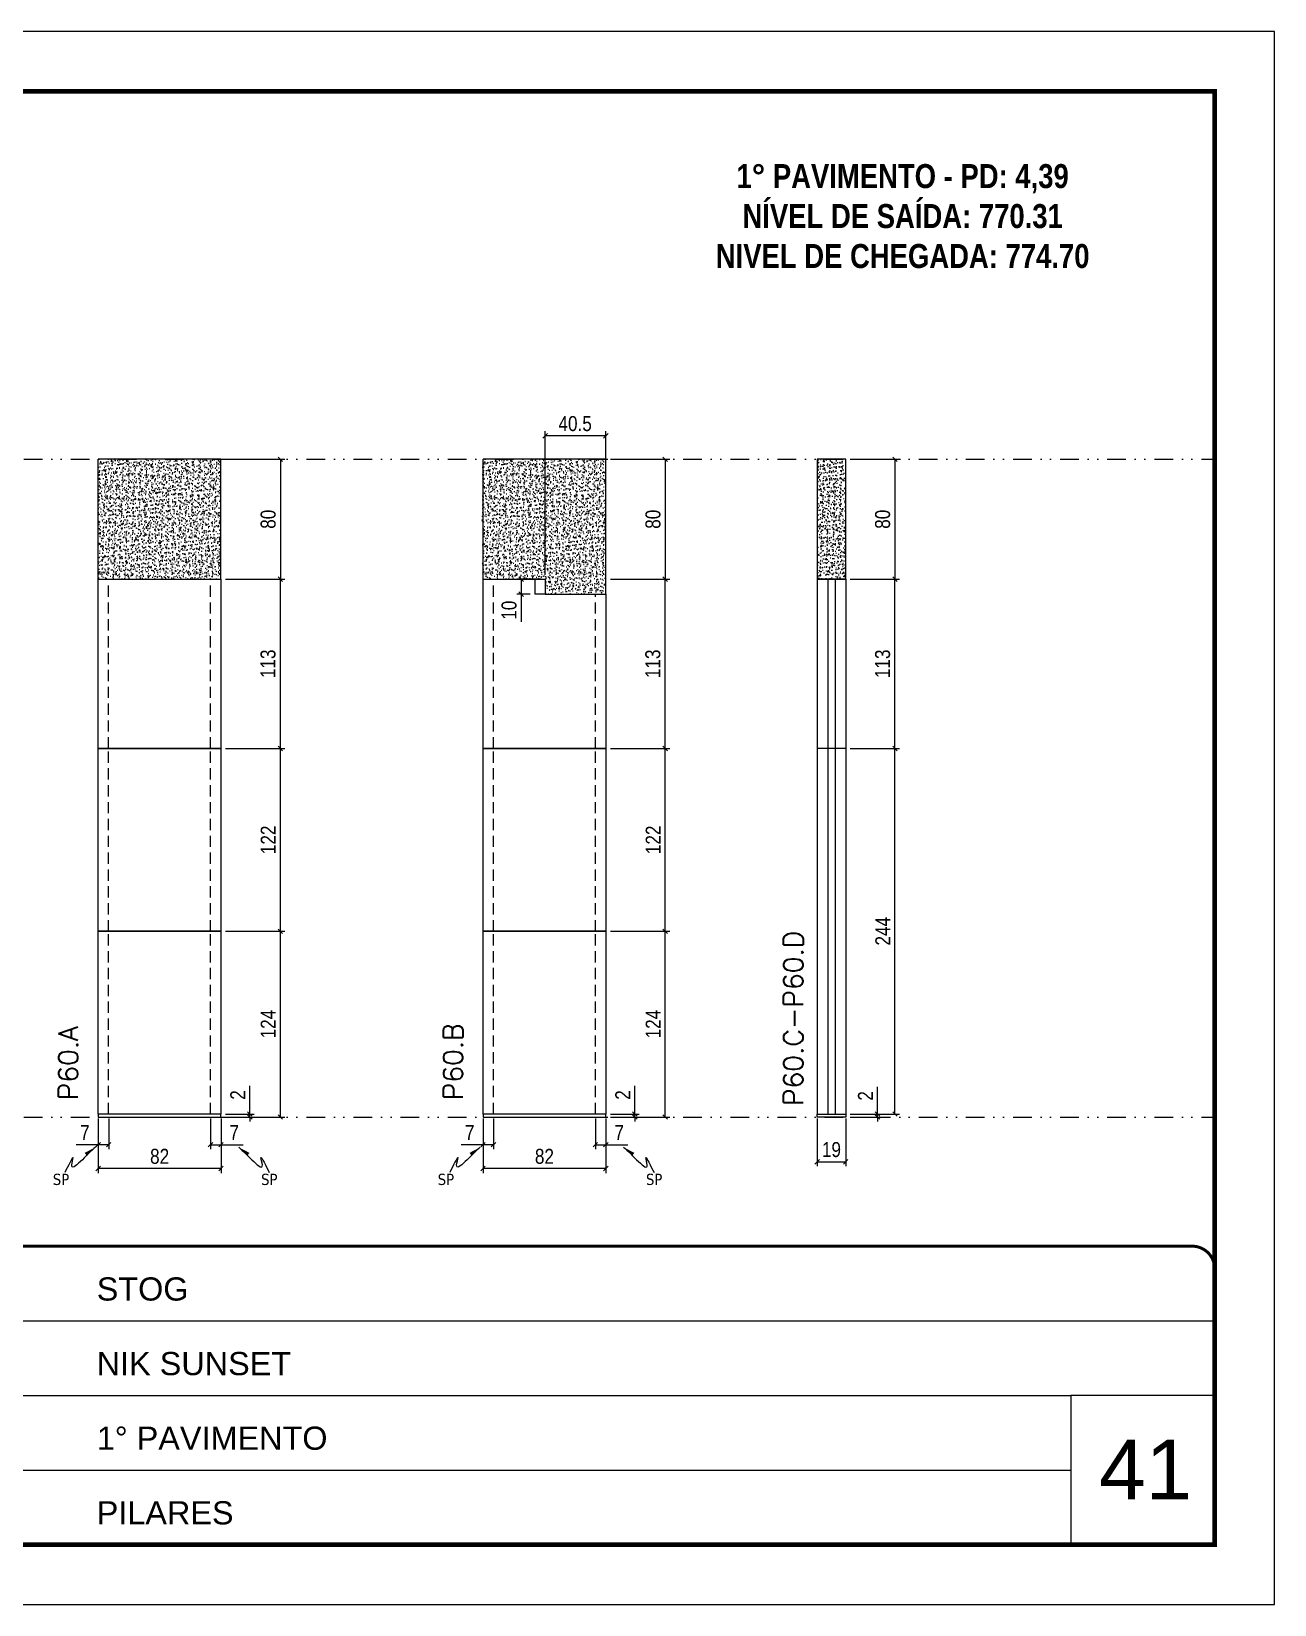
# Model space of a CAD drawing. Header units: millimetres. Extents: x 787 to 8287, y -592 to 17063.
# Drawn here: x 2081 to 2910, y -592 to 458 of the extents above; entities that cross this region are included whole.
import ezdxf

# ---------------------------------------------------------------- set-up
doc = ezdxf.new("R2010")
doc.units = ezdxf.units.MM
for name, pattern in [('CONTINUO', [0]), ('DASHED', [0.75, 0.5, -0.25]), ('DIVIDE2', [0.625, 0.25, -0.125, 0, -0.125, 0, -0.125]), ('HIDDEN', [0.375, 0.25, -0.125])]:
    doc.linetypes.add(name, pattern=pattern)
for name, color, linetype, lineweight in [('CARIMBO', 255, 'Continuous', 9), ('Folhas', 255, 'Continuous', 9), ('SARRAFO DE PRESSAO', 251, 'DASHED', 9), ('Texto Seção', 7, 'Continuous', 15)]:
    doc.layers.add(name, color=color, linetype=linetype, lineweight=lineweight)
for name, color, linetype in [('COTA', 241, 'Continuous'), ('NOMENCLATURA', 7, 'Continuous'), ('Nível', 160, 'Continuous'), ('Painéis', 200, 'Continuous'), ('SARR_2.2x7', 40, 'Continuous'), ('Sarrafo de Pressão', 42, 'HIDDEN'), ('texto', 7, 'Continuous')]:
    doc.layers.add(name, color=color, linetype=linetype)
doc.styles.add('ARIAL', font='arial.ttf')
doc.styles.add('COTA TECNICA', font='techl___.ttf', dxfattribs={"height": 10})
doc.styles.add('COTA TECNICA-50', font='techl___.ttf', dxfattribs={"height": 10})
doc.styles.add('REGUA-120', font='ROMANS.shx', dxfattribs={"height": 15})
doc.styles.add('ROMANC', font='techb___.ttf', dxfattribs={"height": 2.5})
doc.styles.get("Standard").update_dxf_attribs({"font": 'arial.ttf'})
doc.dimstyles.new('COTA PAINEL-50', dxfattribs={"dimtxt": 10, "dimasz": 3, "dimexe": 3, "dimexo": 3, "dimgap": 3, "dimtad": 1, "dimdec": 1, "dimzin": 12, "dimdsep": 46, "dimtxsty": 'COTA TECNICA-50', "dimblk1": 'OBLIQUE', "dimblk2": 'OBLIQUE', "dimsah": 1, "dimcen": 0.9, "dimclrd": 4, "dimclre": 4, "dimclrt": 240, "dimadec": 1, "dimazin": 3, "dimtfac": 1, "dimtdec": 1, "dimtmove": 0, "dimatfit": 3, "dimfxl": 0, "dimtolj": 1, "dimtzin": 12, "dimarcsym": 0})
doc.dimstyles.new('PAINEL', dxfattribs={"dimtxt": 10, "dimasz": 3, "dimexe": 3, "dimexo": 3, "dimgap": 3, "dimtad": 1, "dimdec": 1, "dimzin": 12, "dimdsep": 46, "dimtxsty": 'COTA TECNICA', "dimblk1": 'OBLIQUE', "dimblk2": 'OBLIQUE', "dimsah": 1, "dimcen": 0.9, "dimclrd": 4, "dimclre": 4, "dimclrt": 240, "dimadec": 1, "dimazin": 3, "dimtfac": 1, "dimtdec": 1, "dimtmove": 0, "dimatfit": 3, "dimfxl": 0, "dimtolj": 1, "dimtzin": 12, "dimarcsym": 0})
doc.dimstyles.get("Standard").update_dxf_attribs({"dimtxt": 0.18, "dimasz": 0.18, "dimexe": 0.18, "dimexo": 0.0625, "dimgap": 0.09, "dimtad": 0, "dimtih": 1, "dimtoh": 1, "dimdec": 4, "dimzin": 0, "dimdsep": 46, "dimtxsty": 'Standard', "dimcen": 0.09, "dimadec": 0, "dimazin": 0, "dimtfac": 1, "dimtdec": 4, "dimtofl": 0, "dimtmove": 0, "dimatfit": 3, "dimfxl": 0, "dimtolj": 1, "dimtzin": 0, "dimarcsym": 0})

# ---------------------------------------------------------------- blocks, each defined once
blk = doc.blocks.new('9999999999')
at = {"color": 30, "linetype": 'CONTINUO'}
for p, q in [((98564.6, 34379.6), (99584, 34379.6)), ((98564.6, 34329.8), (99488, 34329.8)), ((99584, 34329.8), (99488, 34329.8)), ((99488, 34329.8), (99488, 34230.2)), ((98564.6, 34280), (99488, 34280))]:
    blk.add_line(p, q, dxfattribs=at)
at = {"color": 30, "linetype": 'CONTINUO', "const_width": 2}
blk.add_lwpolyline([(99584, 34230.2), (99584, 34414.4, 0.414214), (99569, 34429.4), (98229, 34429.4, 0.414214), (98214, 34414.4), (98214, 34245.2, 0.414214), (98229, 34230.2), (99584, 34230.2)], format="xyb", dxfattribs=at)
at = {"layer": 'Folhas'}
blk.add_lwpolyline([(98139, 34190.2), (99624, 34190.2), (99624, 35240.2), (98139, 35240.2)], close=True, dxfattribs=at)
at = {"layer": 'Folhas', "color": 30, "const_width": 3}
blk.add_lwpolyline([(98214, 34230.2), (99584, 34230.2), (99584, 35200.2), (98214, 35200.2)], close=True, dxfattribs=at)
at = {"color": 7, "linetype": 'Continuous', "ltscale": 5, "style": 'ARIAL'}
for s, height, p in [('STOG', 15.48, (98837.7, 34393.1)), ('NIK SUNSET', 15.48, (98837.7, 34343.3)), ('1° PAVIMENTO', 15.483, (98837.7, 34293.5)), ('PILARES', 15.48, (98837.7, 34243.7))]:
    blk.add_text(s, height=height, dxfattribs=at).set_placement(p)
blk = doc.blocks.new('_Oblique')
at = {"color": 0, "linetype": 'ByBlock', "lineweight": -2}
blk.add_line((-0.5, -0.5), (0.5, 0.5), dxfattribs=at)
blk = doc.blocks.new('*D927')
at = {"layer": 'COTA', "color": 4, "lineweight": -2}
for p, q in [((2125.2, -267.2), (2125.2, -303.6)), ((2207.2, -267.2), (2207.2, -303.6)), ((2207.2, -300.6), (2125.2, -300.6))]:
    blk.add_line(p, q, dxfattribs=at)
at = {"layer": 'Defpoints', "color": 0}
for p in [(2125.2, -264.2), (2207.2, -264.2), (2125.2, -300.6)]:
    blk.add_point(p, dxfattribs=at)
at = {"layer": 'COTA', "color": 4, "lineweight": -2, "xscale": 3, "yscale": 3, "zscale": 3, "rotation": 180}
blk.add_blockref('_Oblique', (2125.2, -300.6), dxfattribs=at)
at = {"layer": 'COTA', "color": 4, "lineweight": -2, "xscale": 3, "yscale": 3, "zscale": 3}
blk.add_blockref('_Oblique', (2207.2, -300.6), dxfattribs=at)
at = {"layer": 'COTA', "color": 240, "insert": (2166.2, -292.5), "char_height": 10, "attachment_point": 5, "style": 'COTA TECNICA'}
blk.add_mtext('\\A1;82', dxfattribs=at)
blk = doc.blocks.new('*D928')
at = {"layer": 'COTA', "color": 4, "lineweight": -2}
for p, q in [((2200.2, -267.2), (2200.2, -287.7)), ((2207.2, -269.2), (2207.2, -287.7)), ((2200.2, -284.7), (2207.2, -284.7)), ((2207.2, -284.7), (2221.9, -284.7))]:
    blk.add_line(p, q, dxfattribs=at)
at = {"layer": 'Defpoints', "color": 0}
for p in [(2200.2, -264.2), (2207.2, -266.2), (2207.2, -284.7)]:
    blk.add_point(p, dxfattribs=at)
at = {"layer": 'COTA', "color": 4, "lineweight": -2, "xscale": 3, "yscale": 3, "zscale": 3, "rotation": 180}
blk.add_blockref('_Oblique', (2200.2, -284.7), dxfattribs=at)
at = {"layer": 'COTA', "color": 4, "lineweight": -2, "xscale": 3, "yscale": 3, "zscale": 3}
blk.add_blockref('_Oblique', (2207.2, -284.7), dxfattribs=at)
at = {"layer": 'COTA', "color": 240, "insert": (2216, -276.6), "char_height": 10, "attachment_point": 5, "style": 'COTA TECNICA-50'}
blk.add_mtext('\\A1;7', dxfattribs=at)
blk = doc.blocks.new('*D929')
at = {"layer": 'COTA', "color": 4, "lineweight": -2}
for p, q in [((2125.2, -269.2), (2125.2, -287.7)), ((2132.2, -267.2), (2132.2, -287.7)), ((2125.2, -284.7), (2110.4, -284.7)), ((2132.2, -284.7), (2125.2, -284.7))]:
    blk.add_line(p, q, dxfattribs=at)
at = {"layer": 'Defpoints', "color": 0}
for p in [(2125.2, -266.2), (2132.2, -264.2), (2125.2, -284.7)]:
    blk.add_point(p, dxfattribs=at)
at = {"layer": 'COTA', "color": 4, "lineweight": -2, "xscale": 3, "yscale": 3, "zscale": 3, "rotation": 180}
blk.add_blockref('_Oblique', (2125.2, -284.7), dxfattribs=at)
at = {"layer": 'COTA', "color": 4, "lineweight": -2, "xscale": 3, "yscale": 3, "zscale": 3}
blk.add_blockref('_Oblique', (2132.2, -284.7), dxfattribs=at)
at = {"layer": 'COTA', "color": 240, "insert": (2116.3, -276.6), "char_height": 10, "attachment_point": 5, "style": 'COTA TECNICA-50'}
blk.add_mtext('\\A1;7', dxfattribs=at)
blk = doc.blocks.new('*D930')
at = {"layer": 'COTA', "color": 4, "linetype": 'ByBlock', "lineweight": -2}
for p, q in [((2210.2, -142.2), (2249.8, -142.2)), ((2246.8, -266.2), (2246.8, -142.2)), ((2210.2, -266.2), (2249.8, -266.2))]:
    blk.add_line(p, q, dxfattribs=at)
at = {"layer": 'Defpoints', "color": 0, "linetype": 'ByBlock'}
for p in [(2207.2, -142.2), (2246.8, -142.2), (2207.2, -266.2)]:
    blk.add_point(p, dxfattribs=at)
at = {"layer": 'COTA', "color": 4, "linetype": 'ByBlock', "lineweight": -2, "xscale": 3, "yscale": 3, "zscale": 3}
for p, rotation in [((2246.8, -142.2), 90), ((2246.8, -266.2), 270)]:
    blk.add_blockref('_Oblique', p, dxfattribs=dict(at, rotation=rotation))
at = {"layer": 'COTA', "color": 240, "linetype": 'ByBlock', "insert": (2238.7, -204.2), "char_height": 10, "attachment_point": 5, "rotation": 90, "style": 'COTA TECNICA'}
blk.add_mtext('\\A1;124', dxfattribs=at)
blk = doc.blocks.new('*D931')
at = {"layer": 'COTA', "color": 4, "lineweight": -2}
for p, q in [((2226.4, -264.2), (2226.4, -245.4)), ((2210.2, -264.2), (2229.4, -264.2)), ((2210.2, -266.2), (2229.4, -266.2)), ((2226.4, -266.2), (2226.4, -264.2)), ((2226.4, -266.2), (2226.4, -269.2))]:
    blk.add_line(p, q, dxfattribs=at)
at = {"layer": 'Defpoints', "color": 0}
for p in [(2207.2, -264.2), (2207.2, -266.2), (2226.4, -266.2)]:
    blk.add_point(p, dxfattribs=at)
at = {"layer": 'COTA', "color": 4, "lineweight": -2, "xscale": 3, "yscale": 3, "zscale": 3}
for p, rotation in [((2226.4, -264.2), 270), ((2226.4, -266.2), 90)]:
    blk.add_blockref('_Oblique', p, dxfattribs=dict(at, rotation=rotation))
at = {"layer": 'COTA', "color": 240, "insert": (2218.4, -251.5), "char_height": 10, "attachment_point": 5, "rotation": 90, "style": 'COTA TECNICA-50'}
blk.add_mtext('\\A1;2', dxfattribs=at)
blk = doc.blocks.new('*D932')
at = {"layer": 'COTA', "color": 4, "linetype": 'ByBlock', "lineweight": -2}
for p, q in [((2210.2, -142.2), (2249.8, -142.2)), ((2246.8, -266.2), (2246.8, -142.2)), ((2210.2, -266.2), (2249.8, -266.2))]:
    blk.add_line(p, q, dxfattribs=at)
at = {"layer": 'Defpoints', "color": 0, "linetype": 'ByBlock'}
for p in [(2207.2, -142.2), (2246.8, -142.2), (2207.2, -266.2)]:
    blk.add_point(p, dxfattribs=at)
at = {"layer": 'COTA', "color": 4, "linetype": 'ByBlock', "lineweight": -2, "xscale": 3, "yscale": 3, "zscale": 3}
for p, rotation in [((2246.8, -142.2), 90), ((2246.8, -266.2), 270)]:
    blk.add_blockref('_Oblique', p, dxfattribs=dict(at, rotation=rotation))
at = {"layer": 'COTA', "color": 240, "linetype": 'ByBlock', "insert": (2238.7, -204.2), "char_height": 10, "attachment_point": 5, "rotation": 90, "style": 'COTA TECNICA'}
blk.add_mtext('\\A1;124', dxfattribs=at)
blk = doc.blocks.new('*D933')
at = {"layer": 'COTA', "color": 4, "lineweight": -2}
for p, q in [((2210.2, 92.8), (2249.8, 92.8)), ((2246.8, -20.2), (2246.8, 92.8)), ((2210.2, -20.2), (2249.8, -20.2))]:
    blk.add_line(p, q, dxfattribs=at)
at = {"layer": 'Defpoints', "color": 0}
for p in [(2207.2, 92.8), (2246.8, 92.8), (2207.2, -20.2)]:
    blk.add_point(p, dxfattribs=at)
at = {"layer": 'COTA', "color": 4, "lineweight": -2, "xscale": 3, "yscale": 3, "zscale": 3}
for p, rotation in [((2246.8, 92.8), 90), ((2246.8, -20.2), 270)]:
    blk.add_blockref('_Oblique', p, dxfattribs=dict(at, rotation=rotation))
at = {"layer": 'COTA', "color": 240, "insert": (2238.6, 36.3), "char_height": 10, "attachment_point": 5, "rotation": 90, "style": 'COTA TECNICA-50'}
blk.add_mtext('\\A1;113', dxfattribs=at)
blk = doc.blocks.new('*D934')
at = {"layer": 'COTA', "color": 4, "lineweight": -2}
for p, q in [((2210.2, 172.8), (2249.8, 172.8)), ((2246.8, 172.8), (2246.8, 92.8)), ((2210.2, 92.8), (2249.8, 92.8))]:
    blk.add_line(p, q, dxfattribs=at)
at = {"layer": 'Defpoints', "color": 0}
for p in [(2207.2, 172.8), (2207.2, 92.8), (2246.8, 92.8)]:
    blk.add_point(p, dxfattribs=at)
at = {"layer": 'COTA', "color": 4, "lineweight": -2, "xscale": 3, "yscale": 3, "zscale": 3}
for p, rotation in [((2246.8, 172.8), 90), ((2246.8, 92.8), 270)]:
    blk.add_blockref('_Oblique', p, dxfattribs=dict(at, rotation=rotation))
at = {"layer": 'COTA', "color": 240, "insert": (2238.7, 132.8), "char_height": 10, "attachment_point": 5, "rotation": 90, "style": 'COTA TECNICA-50'}
blk.add_mtext('\\A1;80', dxfattribs=at)
blk = doc.blocks.new('*D935')
at = {"layer": 'COTA', "color": 4, "lineweight": -2}
for p, q in [((2605.2, -267.2), (2605.2, -299.1)), ((2624.2, -267.2), (2624.2, -299.1)), ((2605.2, -296.1), (2624.2, -296.1))]:
    blk.add_line(p, q, dxfattribs=at)
at = {"layer": 'Defpoints', "color": 0}
for p in [(2605.2, -264.2), (2624.2, -264.2), (2624.2, -296.1)]:
    blk.add_point(p, dxfattribs=at)
at = {"layer": 'COTA', "color": 4, "lineweight": -2, "xscale": 3, "yscale": 3, "zscale": 3, "rotation": 180}
blk.add_blockref('_Oblique', (2605.2, -296.1), dxfattribs=at)
at = {"layer": 'COTA', "color": 4, "lineweight": -2, "xscale": 3, "yscale": 3, "zscale": 3}
blk.add_blockref('_Oblique', (2624.2, -296.1), dxfattribs=at)
at = {"layer": 'COTA', "color": 240, "insert": (2614.7, -288), "char_height": 10, "attachment_point": 5, "style": 'COTA TECNICA'}
blk.add_mtext('\\A1;19', dxfattribs=at)
blk = doc.blocks.new('*D936')
at = {"layer": 'COTA', "color": 4, "lineweight": -2}
for p, q in [((2645.4, -264.2), (2645.4, -246.1)), ((2627.2, -264.2), (2648.4, -264.2)), ((2627.2, -266.2), (2648.4, -266.2)), ((2645.4, -266.2), (2645.4, -264.2)), ((2645.4, -266.2), (2645.4, -269.2))]:
    blk.add_line(p, q, dxfattribs=at)
at = {"layer": 'Defpoints', "color": 0}
for p in [(2624.2, -264.2), (2624.2, -266.2), (2645.4, -264.2)]:
    blk.add_point(p, dxfattribs=at)
at = {"layer": 'COTA', "color": 4, "lineweight": -2, "xscale": 3, "yscale": 3, "zscale": 3}
for p, rotation in [((2645.4, -264.2), 270), ((2645.4, -266.2), 90)]:
    blk.add_blockref('_Oblique', p, dxfattribs=dict(at, rotation=rotation))
at = {"layer": 'COTA', "color": 240, "insert": (2637.4, -252.1), "char_height": 10, "attachment_point": 5, "rotation": 90, "style": 'COTA TECNICA-50'}
blk.add_mtext('\\A1;2', dxfattribs=at)
blk = doc.blocks.new('*D1400')
at = {"layer": 'COTA', "color": 4, "linetype": 'ByBlock', "lineweight": -2}
for p, q in [((2627.2, 172.8), (2660.1, 172.8)), ((2657.1, 172.8), (2657.1, 92.8)), ((2627.2, 92.8), (2660.1, 92.8))]:
    blk.add_line(p, q, dxfattribs=at)
at = {"layer": 'Defpoints', "color": 0, "linetype": 'ByBlock'}
for p in [(2624.2, 172.8), (2624.2, 92.8), (2657.1, 92.8)]:
    blk.add_point(p, dxfattribs=at)
at = {"layer": 'COTA', "color": 4, "linetype": 'ByBlock', "lineweight": -2, "xscale": 3, "yscale": 3, "zscale": 3}
for p, rotation in [((2657.1, 172.8), 90), ((2657.1, 92.8), 270)]:
    blk.add_blockref('_Oblique', p, dxfattribs=dict(at, rotation=rotation))
at = {"layer": 'COTA', "color": 240, "linetype": 'ByBlock', "insert": (2648.9, 132.8), "char_height": 10, "attachment_point": 5, "rotation": 90, "style": 'COTA TECNICA'}
blk.add_mtext('\\A1;80', dxfattribs=at)
blk = doc.blocks.new('*D1401')
at = {"layer": 'COTA', "color": 4, "lineweight": -2}
for p, q in [((2627.2, 92.8), (2660.1, 92.8)), ((2657.1, -20.2), (2657.1, 92.8)), ((2627.2, -20.2), (2660.1, -20.2))]:
    blk.add_line(p, q, dxfattribs=at)
at = {"layer": 'Defpoints', "color": 0}
for p in [(2624.2, 92.8), (2657.1, 92.8), (2624.2, -20.2)]:
    blk.add_point(p, dxfattribs=at)
at = {"layer": 'COTA', "color": 4, "lineweight": -2, "xscale": 3, "yscale": 3, "zscale": 3}
for p, rotation in [((2657.1, 92.8), 90), ((2657.1, -20.2), 270)]:
    blk.add_blockref('_Oblique', p, dxfattribs=dict(at, rotation=rotation))
at = {"layer": 'COTA', "color": 240, "insert": (2648.9, 36.3), "char_height": 10, "attachment_point": 5, "rotation": 90, "style": 'COTA TECNICA-50'}
blk.add_mtext('\\A1;113', dxfattribs=at)
blk = doc.blocks.new('*D937')
at = {"layer": 'COTA', "color": 4, "lineweight": -2}
for p, q in [((2210.2, -20.2), (2249.8, -20.2)), ((2246.8, -142.2), (2246.8, -20.2)), ((2210.2, -142.2), (2249.8, -142.2))]:
    blk.add_line(p, q, dxfattribs=at)
at = {"layer": 'Defpoints', "color": 0}
for p in [(2207.2, -20.2), (2246.8, -20.2), (2207.2, -142.2)]:
    blk.add_point(p, dxfattribs=at)
at = {"layer": 'COTA', "color": 4, "lineweight": -2, "xscale": 3, "yscale": 3, "zscale": 3}
for p, rotation in [((2246.8, -20.2), 90), ((2246.8, -142.2), 270)]:
    blk.add_blockref('_Oblique', p, dxfattribs=dict(at, rotation=rotation))
at = {"layer": 'COTA', "color": 240, "insert": (2238.7, -81.2), "char_height": 10, "attachment_point": 5, "rotation": 90, "style": 'COTA TECNICA-50'}
blk.add_mtext('\\A1;122', dxfattribs=at)
blk = doc.blocks.new('*D1402')
at = {"layer": 'COTA', "color": 4, "lineweight": -2}
for p, q in [((2627.2, -20.2), (2660.1, -20.2)), ((2657.1, -264.2), (2657.1, -20.2)), ((2627.2, -264.2), (2660.1, -264.2))]:
    blk.add_line(p, q, dxfattribs=at)
at = {"layer": 'Defpoints', "color": 0}
for p in [(2624.2, -20.2), (2657.1, -20.2), (2624.2, -264.2)]:
    blk.add_point(p, dxfattribs=at)
at = {"layer": 'COTA', "color": 4, "lineweight": -2, "xscale": 3, "yscale": 3, "zscale": 3}
for p, rotation in [((2657.1, -20.2), 90), ((2657.1, -264.2), 270)]:
    blk.add_blockref('_Oblique', p, dxfattribs=dict(at, rotation=rotation))
at = {"layer": 'COTA', "color": 240, "insert": (2649, -142.2), "char_height": 10, "attachment_point": 5, "rotation": 90, "style": 'COTA TECNICA'}
blk.add_mtext('\\A1;244', dxfattribs=at)
blk = doc.blocks.new('*D1647')
at = {"layer": 'COTA', "color": 4, "lineweight": -2}
for p, q in [((2382.1, -267.2), (2382.1, -303.6)), ((2464.1, -267.2), (2464.1, -303.6)), ((2464.1, -300.6), (2382.1, -300.6))]:
    blk.add_line(p, q, dxfattribs=at)
at = {"layer": 'Defpoints', "color": 0}
for p in [(2382.1, -264.2), (2464.1, -264.2), (2382.1, -300.6)]:
    blk.add_point(p, dxfattribs=at)
at = {"layer": 'COTA', "color": 4, "lineweight": -2, "xscale": 3, "yscale": 3, "zscale": 3, "rotation": 180}
blk.add_blockref('_Oblique', (2382.1, -300.6), dxfattribs=at)
at = {"layer": 'COTA', "color": 4, "lineweight": -2, "xscale": 3, "yscale": 3, "zscale": 3}
blk.add_blockref('_Oblique', (2464.1, -300.6), dxfattribs=at)
at = {"layer": 'COTA', "color": 240, "insert": (2423.1, -292.5), "char_height": 10, "attachment_point": 5, "style": 'COTA TECNICA'}
blk.add_mtext('\\A1;82', dxfattribs=at)
blk = doc.blocks.new('*D1648')
at = {"layer": 'COTA', "color": 4, "lineweight": -2}
for p, q in [((2457.1, -267.2), (2457.1, -287.7)), ((2464.1, -269.2), (2464.1, -287.7)), ((2457.1, -284.7), (2464.1, -284.7)), ((2464.1, -284.7), (2478.8, -284.7))]:
    blk.add_line(p, q, dxfattribs=at)
at = {"layer": 'Defpoints', "color": 0}
for p in [(2457.1, -264.2), (2464.1, -266.2), (2464.1, -284.7)]:
    blk.add_point(p, dxfattribs=at)
at = {"layer": 'COTA', "color": 4, "lineweight": -2, "xscale": 3, "yscale": 3, "zscale": 3, "rotation": 180}
blk.add_blockref('_Oblique', (2457.1, -284.7), dxfattribs=at)
at = {"layer": 'COTA', "color": 4, "lineweight": -2, "xscale": 3, "yscale": 3, "zscale": 3}
blk.add_blockref('_Oblique', (2464.1, -284.7), dxfattribs=at)
at = {"layer": 'COTA', "color": 240, "insert": (2473, -276.6), "char_height": 10, "attachment_point": 5, "style": 'COTA TECNICA-50'}
blk.add_mtext('\\A1;7', dxfattribs=at)
blk = doc.blocks.new('*D1649')
at = {"layer": 'COTA', "color": 4, "lineweight": -2}
for p, q in [((2382.1, -269.2), (2382.1, -287.7)), ((2389.1, -267.2), (2389.1, -287.7)), ((2382.1, -284.7), (2367.4, -284.7)), ((2389.1, -284.7), (2382.1, -284.7))]:
    blk.add_line(p, q, dxfattribs=at)
at = {"layer": 'Defpoints', "color": 0}
for p in [(2382.1, -266.2), (2389.1, -264.2), (2382.1, -284.7)]:
    blk.add_point(p, dxfattribs=at)
at = {"layer": 'COTA', "color": 4, "lineweight": -2, "xscale": 3, "yscale": 3, "zscale": 3, "rotation": 180}
blk.add_blockref('_Oblique', (2382.1, -284.7), dxfattribs=at)
at = {"layer": 'COTA', "color": 4, "lineweight": -2, "xscale": 3, "yscale": 3, "zscale": 3}
blk.add_blockref('_Oblique', (2389.1, -284.7), dxfattribs=at)
at = {"layer": 'COTA', "color": 240, "insert": (2373.2, -276.6), "char_height": 10, "attachment_point": 5, "style": 'COTA TECNICA-50'}
blk.add_mtext('\\A1;7', dxfattribs=at)
blk = doc.blocks.new('*D1650')
at = {"layer": 'COTA', "color": 4, "linetype": 'ByBlock', "lineweight": -2}
for p, q in [((2467.1, -142.2), (2506.7, -142.2)), ((2503.7, -266.2), (2503.7, -142.2)), ((2467.1, -266.2), (2506.7, -266.2))]:
    blk.add_line(p, q, dxfattribs=at)
at = {"layer": 'Defpoints', "color": 0, "linetype": 'ByBlock'}
for p in [(2464.1, -142.2), (2503.7, -142.2), (2464.1, -266.2)]:
    blk.add_point(p, dxfattribs=at)
at = {"layer": 'COTA', "color": 4, "linetype": 'ByBlock', "lineweight": -2, "xscale": 3, "yscale": 3, "zscale": 3}
for p, rotation in [((2503.7, -142.2), 90), ((2503.7, -266.2), 270)]:
    blk.add_blockref('_Oblique', p, dxfattribs=dict(at, rotation=rotation))
at = {"layer": 'COTA', "color": 240, "linetype": 'ByBlock', "insert": (2495.7, -204.2), "char_height": 10, "attachment_point": 5, "rotation": 90, "style": 'COTA TECNICA'}
blk.add_mtext('\\A1;124', dxfattribs=at)
blk = doc.blocks.new('*D1651')
at = {"layer": 'COTA', "color": 4, "lineweight": -2}
for p, q in [((2483.4, -264.2), (2483.4, -245.4)), ((2467.1, -264.2), (2486.4, -264.2)), ((2467.1, -266.2), (2486.4, -266.2)), ((2483.4, -266.2), (2483.4, -264.2)), ((2483.4, -266.2), (2483.4, -269.2))]:
    blk.add_line(p, q, dxfattribs=at)
at = {"layer": 'Defpoints', "color": 0}
for p in [(2464.1, -264.2), (2464.1, -266.2), (2483.4, -266.2)]:
    blk.add_point(p, dxfattribs=at)
at = {"layer": 'COTA', "color": 4, "lineweight": -2, "xscale": 3, "yscale": 3, "zscale": 3}
for p, rotation in [((2483.4, -264.2), 270), ((2483.4, -266.2), 90)]:
    blk.add_blockref('_Oblique', p, dxfattribs=dict(at, rotation=rotation))
at = {"layer": 'COTA', "color": 240, "insert": (2475.4, -251.5), "char_height": 10, "attachment_point": 5, "rotation": 90, "style": 'COTA TECNICA-50'}
blk.add_mtext('\\A1;2', dxfattribs=at)
blk = doc.blocks.new('*D1652')
at = {"layer": 'COTA', "color": 4, "linetype": 'ByBlock', "lineweight": -2}
for p, q in [((2467.1, -142.2), (2506.7, -142.2)), ((2503.7, -266.2), (2503.7, -142.2)), ((2467.1, -266.2), (2506.7, -266.2))]:
    blk.add_line(p, q, dxfattribs=at)
at = {"layer": 'Defpoints', "color": 0, "linetype": 'ByBlock'}
for p in [(2464.1, -142.2), (2503.7, -142.2), (2464.1, -266.2)]:
    blk.add_point(p, dxfattribs=at)
at = {"layer": 'COTA', "color": 4, "linetype": 'ByBlock', "lineweight": -2, "xscale": 3, "yscale": 3, "zscale": 3}
for p, rotation in [((2503.7, -142.2), 90), ((2503.7, -266.2), 270)]:
    blk.add_blockref('_Oblique', p, dxfattribs=dict(at, rotation=rotation))
at = {"layer": 'COTA', "color": 240, "linetype": 'ByBlock', "insert": (2495.7, -204.2), "char_height": 10, "attachment_point": 5, "rotation": 90, "style": 'COTA TECNICA'}
blk.add_mtext('\\A1;124', dxfattribs=at)
blk = doc.blocks.new('*D1653')
at = {"layer": 'COTA', "color": 4, "lineweight": -2}
for p, q in [((2467.1, 92.8), (2506.7, 92.8)), ((2503.7, -20.2), (2503.7, 92.8)), ((2467.1, -20.2), (2506.7, -20.2))]:
    blk.add_line(p, q, dxfattribs=at)
at = {"layer": 'Defpoints', "color": 0}
for p in [(2464.1, 92.8), (2503.7, 92.8), (2464.1, -20.2)]:
    blk.add_point(p, dxfattribs=at)
at = {"layer": 'COTA', "color": 4, "lineweight": -2, "xscale": 3, "yscale": 3, "zscale": 3}
for p, rotation in [((2503.7, 92.8), 90), ((2503.7, -20.2), 270)]:
    blk.add_blockref('_Oblique', p, dxfattribs=dict(at, rotation=rotation))
at = {"layer": 'COTA', "color": 240, "insert": (2495.5, 36.3), "char_height": 10, "attachment_point": 5, "rotation": 90, "style": 'COTA TECNICA-50'}
blk.add_mtext('\\A1;113', dxfattribs=at)
blk = doc.blocks.new('*D1654')
at = {"layer": 'COTA', "color": 4, "lineweight": -2}
for p, q in [((2467.1, 172.8), (2506.7, 172.8)), ((2503.7, 172.8), (2503.7, 92.8)), ((2467.1, 92.8), (2506.7, 92.8))]:
    blk.add_line(p, q, dxfattribs=at)
at = {"layer": 'Defpoints', "color": 0}
for p in [(2464.1, 172.8), (2464.1, 92.8), (2503.7, 92.8)]:
    blk.add_point(p, dxfattribs=at)
at = {"layer": 'COTA', "color": 4, "lineweight": -2, "xscale": 3, "yscale": 3, "zscale": 3}
for p, rotation in [((2503.7, 172.8), 90), ((2503.7, 92.8), 270)]:
    blk.add_blockref('_Oblique', p, dxfattribs=dict(at, rotation=rotation))
at = {"layer": 'COTA', "color": 240, "insert": (2495.6, 132.8), "char_height": 10, "attachment_point": 5, "rotation": 90, "style": 'COTA TECNICA-50'}
blk.add_mtext('\\A1;80', dxfattribs=at)
blk = doc.blocks.new('*D1655')
at = {"layer": 'COTA', "color": 4, "lineweight": -2}
for p, q in [((2467.1, -20.2), (2506.7, -20.2)), ((2503.7, -142.2), (2503.7, -20.2)), ((2467.1, -142.2), (2506.7, -142.2))]:
    blk.add_line(p, q, dxfattribs=at)
at = {"layer": 'Defpoints', "color": 0}
for p in [(2464.1, -20.2), (2503.7, -20.2), (2464.1, -142.2)]:
    blk.add_point(p, dxfattribs=at)
at = {"layer": 'COTA', "color": 4, "lineweight": -2, "xscale": 3, "yscale": 3, "zscale": 3}
for p, rotation in [((2503.7, -20.2), 90), ((2503.7, -142.2), 270)]:
    blk.add_blockref('_Oblique', p, dxfattribs=dict(at, rotation=rotation))
at = {"layer": 'COTA', "color": 240, "insert": (2495.7, -81.2), "char_height": 10, "attachment_point": 5, "rotation": 90, "style": 'COTA TECNICA-50'}
blk.add_mtext('\\A1;122', dxfattribs=at)
blk = doc.blocks.new('*D1656')
at = {"layer": 'Defpoints', "color": 0}
for p in [(2423.6, 188.5), (2423.6, 92.8), (2464.1, 82.8)]:
    blk.add_point(p, dxfattribs=at)
at = {"layer": 'Painéis', "color": 4, "lineweight": -2}
for p, q in [((2423.6, 95.8), (2423.6, 191.5)), ((2464.1, 85.8), (2464.1, 191.5)), ((2464.1, 188.5), (2423.6, 188.5))]:
    blk.add_line(p, q, dxfattribs=at)
at = {"layer": 'Painéis', "color": 4, "lineweight": -2, "xscale": 3, "yscale": 3, "zscale": 3, "rotation": 180}
blk.add_blockref('_Oblique', (2423.6, 188.5), dxfattribs=at)
at = {"layer": 'Painéis', "color": 4, "lineweight": -2, "xscale": 3, "yscale": 3, "zscale": 3}
blk.add_blockref('_Oblique', (2464.1, 188.5), dxfattribs=at)
at = {"layer": 'Painéis', "color": 240, "insert": (2443.6, 196.6), "char_height": 10, "attachment_point": 5, "style": 'COTA TECNICA'}
blk.add_mtext('\\A1;40.5', dxfattribs=at)
blk = doc.blocks.new('*D1657')
at = {"layer": 'Defpoints', "color": 0}
for p in [(2423.6, 92.8), (2407.6, 82.8), (2416.6, 82.8)]:
    blk.add_point(p, dxfattribs=at)
at = {"layer": 'Painéis', "color": 4, "lineweight": -2}
for p, q in [((2420.6, 92.8), (2404.6, 92.8)), ((2407.6, 92.8), (2407.6, 82.8)), ((2413.6, 82.8), (2404.6, 82.8)), ((2407.6, 82.8), (2407.6, 64.4))]:
    blk.add_line(p, q, dxfattribs=at)
at = {"layer": 'Painéis', "color": 4, "lineweight": -2, "xscale": 3, "yscale": 3, "zscale": 3}
for p, rotation in [((2407.6, 92.8), 90), ((2407.6, 82.8), 270)]:
    blk.add_blockref('_Oblique', p, dxfattribs=dict(at, rotation=rotation))
at = {"layer": 'Painéis', "color": 240, "insert": (2399.5, 72.1), "char_height": 10, "attachment_point": 5, "rotation": 90, "style": 'COTA TECNICA'}
blk.add_mtext('\\A1;10', dxfattribs=at)

msp = doc.modelspace()

# ---------------------------------------------------------------- hatches: boundary and pattern name
at = {"layer": 'COTA', "linetype": 'ByBlock'}
h = msp.add_hatch(dxfattribs=at)
h.set_pattern_fill('AR-CONC', color=256, scale=0.03)
h.set_pattern_definition([(50, (-6329.9234, -3939.19), (5.46554, -0.4781726), [0.5715, -6.2865]), (355, (-6329.9234, -3939.19), (-1.0573026, 5.7317054), [0.4572, -5.0292175]), (100.451445, (-6329.468, -3939.23), (4.4082374, 5.2535326), [0.4857003, -5.3427073]), (46.1842, (-6329.9234, -3937.666), (8.132371, -1.26127), [0.85725, -9.42975]), (96.63556, (-6329.246, -3937.771), (7.122124, 7.422784), [0.728551, -8.014068]), (351.18415, (-6329.923, -3937.666), (7.122124, 7.422784), [0.685799, -7.543792]), (21, (-6329.1614, -3938.047), (4.5484317, -3.067956), [0.5715, -6.2865]), (326, (-6329.1614, -3938.047), (1.854061, 5.525639), [0.4572, -5.0292]), (71.451445, (-6328.7824, -3938.303), (6.4024926, 2.457683), [0.4857003, -5.342698]), (37.5, (-6329.9234, -3939.19), (0.0926581, 2.53665117), [0, -4.96824, 0, -5.1054, 0, -5.04825]), (7.5, (-6329.9234, -3939.19), (2.0045899, 3.00541724), [0, -2.91084, 0, -4.85394, 0, -1.92405]), (327.5, (-6331.6226, -3939.19), (4.06771786, -0.1718623), [0, -1.905, 0, -5.9436, 0, -7.8867]), (317.5, (-6332.3846, -3939.19), (4.4438754, 0.7627947), [0, -2.4765, 0, -3.94716, 0, -5.6007])])
h.paths.add_polyline_path([(2207.16, 92.8), (2207.16, 172.8), (2125.16, 172.8), (2125.16, 92.8)])
h = msp.add_hatch(dxfattribs=at)
h.set_pattern_fill('AR-CONC', color=256, scale=0.03)
h.set_pattern_definition([(50, (-6073.4916, -3939.19), (5.46554, -0.4781726), [0.5715, -6.2865]), (355, (-6073.4916, -3939.19), (-1.0573026, 5.7317054), [0.4572, -5.0292175]), (100.451445, (-6073.036, -3939.23), (4.4082374, 5.2535326), [0.4857003, -5.3427073]), (46.1842, (-6073.4916, -3937.666), (8.132371, -1.26127), [0.85725, -9.42975]), (96.63556, (-6072.814, -3937.771), (7.122124, 7.422784), [0.728551, -8.014068]), (351.18415, (-6073.492, -3937.666), (7.122124, 7.422784), [0.685799, -7.543792]), (21, (-6072.7296, -3938.047), (4.5484317, -3.067956), [0.5715, -6.2865]), (326, (-6072.7296, -3938.047), (1.854061, 5.525639), [0.4572, -5.0292]), (71.451445, (-6072.3505, -3938.303), (6.4024926, 2.457683), [0.4857003, -5.342698]), (37.5, (-6073.4916, -3939.19), (0.0926581, 2.53665117), [0, -4.96824, 0, -5.1054, 0, -5.04825]), (7.5, (-6073.4916, -3939.19), (2.0045899, 3.00541724), [0, -2.91084, 0, -4.85394, 0, -1.92405]), (327.5, (-6075.1908, -3939.19), (4.06771786, -0.1718623), [0, -1.905, 0, -5.9436, 0, -7.8867]), (317.5, (-6075.953, -3939.19), (4.4438754, 0.7627947), [0, -2.4765, 0, -3.94716, 0, -5.6007])])
h.paths.add_polyline_path([(2436, 82.8), (2463.6, 82.8), (2463.6, 172.8), (2381.6, 172.8), (2381.6, 92.8), (2423.6, 92.8), (2423.6, 82.8)])
h = msp.add_hatch(dxfattribs=at)
h.set_pattern_fill('AR-CONC', color=256, scale=0.03)
h.set_pattern_definition([(50, (-6483.9056, -3939.19), (5.46554, -0.4781726), [0.5715, -6.2865]), (355, (-6483.9056, -3939.19), (-1.0573026, 5.7317054), [0.4572, -5.0292175]), (100.451445, (-6483.45, -3939.23), (4.4082374, 5.2535326), [0.4857003, -5.3427073]), (46.1842, (-6483.9056, -3937.666), (8.132371, -1.26127), [0.85725, -9.42975]), (96.63556, (-6483.228, -3937.771), (7.122124, 7.422784), [0.728551, -8.014068]), (351.18415, (-6483.906, -3937.666), (7.122124, 7.422784), [0.685799, -7.543792]), (21, (-6483.1436, -3938.047), (4.5484317, -3.067956), [0.5715, -6.2865]), (326, (-6483.1436, -3938.047), (1.854061, 5.525639), [0.4572, -5.0292]), (71.451445, (-6482.7646, -3938.303), (6.4024926, 2.457683), [0.4857003, -5.342698]), (37.5, (-6483.9056, -3939.19), (0.0926581, 2.53665117), [0, -4.96824, 0, -5.1054, 0, -5.04825]), (7.5, (-6483.9056, -3939.19), (2.0045899, 3.00541724), [0, -2.91084, 0, -4.85394, 0, -1.92405]), (327.5, (-6485.6049, -3939.19), (4.06771786, -0.1718623), [0, -1.905, 0, -5.9436, 0, -7.8867]), (317.5, (-6486.367, -3939.19), (4.4438754, 0.7627947), [0, -2.4765, 0, -3.94716, 0, -5.6007])])
h.paths.add_polyline_path([(2624.22, 172.8), (2605.22, 172.8), (2605.22, 92.8), (2624.22, 92.8)])

# ---------------------------------------------------------------- linework, layer by layer
for p, q in [((2207.16, 172.8), (2125.16, 172.8)), ((2125.16, 172.8), (2125.16, 172.8)), ((2125.16, 92.8), (2125.16, 172.8)), ((2207.16, 92.8), (2207.16, 172.8)), ((2464.1, 172.8), (2382.1, 172.8)), ((2382.1, 172.8), (2382.1, 172.8)), ((2382.1, 92.8), (2382.1, 172.8)), ((2464.1, 82.8), (2464.1, 172.8))]:
    msp.add_line(p, q, dxfattribs=at)
msp.add_lwpolyline([(2605.22, 92.8), (2624.22, 92.8), (2624.22, 172.8), (2605.22, 172.8)], close=True, dxfattribs=at)
at = {"layer": 'Nível', "color": 4, "linetype": 'DIVIDE2', "ltscale": 50}
for p, q in [((1949.65, 172.8), (2870.5, 172.8)), ((1949.65, -266.2), (2870.5, -266.2))]:
    msp.add_line(p, q, dxfattribs=at)
at = {"layer": 'Painéis'}
for p, q in [((2423.6, 92.8), (2423.6, 82.8)), ((2605.22, 92.83), (2624.22, 92.83)), ((2605.22, 92.8), (2605.22, -264.2)), ((2605.22, 92.8), (2624.22, 92.8)), ((2624.22, 92.8), (2605.22, 92.8)), ((2624.22, 92.8), (2624.22, -264.2)), ((2423.6, 82.8), (2464.1, 82.8)), ((2624.22, -20.2), (2605.22, -20.2)), ((2605.22, -264.2), (2624.22, -264.2)), ((2605.22, -264.2), (2624.22, -264.2)), ((2605.22, -266.2), (2605.22, -264.2)), ((2624.22, -266.2), (2605.22, -266.2)), ((2624.22, -264.2), (2624.22, -266.2))]:
    msp.add_line(p, q, dxfattribs=at)
for points in [[(2125.16, 92.8), (2207.16, 92.8), (2207.16, -20.2), (2125.16, -20.2)], [(2125.16, -20.2), (2207.16, -20.2), (2207.16, -142.2), (2125.16, -142.2)], [(2382.1, -20.2), (2464.1, -20.2), (2464.1, -142.2), (2382.1, -142.2)], [(2125.16, -142.2), (2207.16, -142.2), (2207.16, -264.2), (2125.16, -264.2)], [(2382.1, -142.2), (2464.1, -142.2), (2464.1, -264.2), (2382.1, -264.2)], [(2125.16, -266.2), (2207.16, -266.2), (2207.16, -264.2), (2125.16, -264.2)], [(2382.1, -266.2), (2464.1, -266.2), (2464.1, -264.2), (2382.1, -264.2)]]:
    msp.add_lwpolyline(points, close=True, dxfattribs=at)
msp.add_lwpolyline([(2464.1, 82.8), (2464.1, -20.2), (2382.1, -20.2), (2382.1, 92.8), (2423.6, 92.8)], dxfattribs=at)
at = {"layer": 'SARR_2.2x7'}
for p, q in [((2416.6, 92.8), (2416.6, 82.8)), ((2612.22, 92.83), (2612.22, -20.2)), ((2617.22, 92.83), (2617.22, -20.2)), ((2423.6, 82.8), (2416.6, 82.8)), ((2612.22, -20.2), (2612.22, -264.2)), ((2617.22, -20.2), (2617.22, -264.2))]:
    msp.add_line(p, q, dxfattribs=at)
at = {"layer": 'Sarrafo de Pressão', "ltscale": 30}
for p, q in [((2132.16, -20.2), (2132.16, 92.8)), ((2200.16, -20.2), (2200.16, 92.8)), ((2389.1, -20.2), (2389.1, 92.8)), ((2457.1, -20.2), (2457.1, 82.8)), ((2132.16, -142.2), (2132.16, -20.2)), ((2200.16, -142.2), (2200.16, -20.2)), ((2389.1, -142.2), (2389.1, -20.2)), ((2457.1, -142.2), (2457.1, -20.2)), ((2132.16, -264.2), (2132.16, -142.2)), ((2200.16, -264.2), (2200.16, -142.2)), ((2389.1, -264.2), (2389.1, -142.2)), ((2457.1, -264.2), (2457.1, -142.2))]:
    msp.add_line(p, q, dxfattribs=at)

# ---------------------------------------------------------------- block references
at = {"layer": 'SARRAFO DE PRESSAO', "color": 6, "linetype": 'ByBlock'}
msp.add_blockref('9999999999', (-96713.48, -34781.81), dxfattribs=at)

# ---------------------------------------------------------------- texts
at = {"layer": 'CARIMBO', "style": 'ARIAL'}
msp.add_text('41', height=40, dxfattribs=at).set_placement((2793.36, -521.46))
at = {"layer": 'NOMENCLATURA', "color": 2, "insert": (2662.24, 396.53), "char_height": 16, "attachment_point": 2, "style": 'ROMANC'}
msp.add_mtext_dynamic_manual_height_columns('\\P1° PAVIMENTO - PD: 4,39\\PNÍVEL DE SAÍDA: 770.31\\PNIVEL DE CHEGADA: 774.70', width=328.3607, gutter_width=1, heights=[0], dxfattribs=at)
at = {"layer": 'texto', "color": 0, "char_height": 7.5, "attachment_point": 5}
for insert in [(2100.39, -307.88), (2239.41, -307.88), (2357.32, -307.88), (2496.34, -307.88)]:
    msp.add_mtext('{\\fTahoma|b0|i0|c0|p34;\\C4;SP}', dxfattribs=dict(at, insert=insert))
at = {"layer": 'Texto Seção', "char_height": 13, "width": 285.3299, "attachment_point": 7, "rotation": 90, "style": 'REGUA-120'}
for s, insert in [('\\pt52;P60.C-P60.D', (2595.77, -258.79)), ('P60.A', (2111.69, -254.95)), ('P60.B', (2368.63, -254.95))]:
    msp.add_mtext(s, dxfattribs=dict(at, insert=insert))

# ---------------------------------------------------------------- dimensions: what is measured, and where the dimension line sits
at = {"layer": 'COTA'}
for base, p1, p2, angle, dimstyle, picture, middle in [((2246.81, 92.8), (2207.16, 172.8), (2207.16, 92.8), 90, 'COTA PAINEL-50', '*D934', (2238.68, 132.8)), ((2503.74, 92.8), (2464.1, 172.8), (2464.1, 92.8), 90, 'COTA PAINEL-50', '*D1654', (2495.61, 132.8)), ((2246.81, 92.8), (2207.16, -20.2), (2207.16, 92.8), 90, 'COTA PAINEL-50', '*D933', (2238.59, 36.3)), ((2503.74, 92.8), (2464.1, -20.2), (2464.1, 92.8), 90, 'COTA PAINEL-50', '*D1653', (2495.52, 36.3)), ((2657.07, 92.83), (2624.22, -20.2), (2624.22, 92.83), 90, 'COTA PAINEL-50', '*D1401', (2648.85, 36.31)), ((2246.81, -20.2), (2207.16, -142.2), (2207.16, -20.2), 90, 'COTA PAINEL-50', '*D937', (2238.75, -81.2)), ((2503.74, -20.2), (2464.1, -142.2), (2464.1, -20.2), 90, 'COTA PAINEL-50', '*D1655', (2495.68, -81.2)), ((2657.07, -20.2), (2624.22, -264.2), (2624.22, -20.2), 90, 'PAINEL', '*D1402', (2649, -142.2)), ((2125.16, -284.71), (2132.16, -264.2), (2125.16, -266.2), 180, 'COTA PAINEL-50', '*D929', (2116.3, -276.64)), ((2382.1, -284.71), (2389.1, -264.2), (2382.1, -266.2), 180, 'COTA PAINEL-50', '*D1649', (2373.23, -276.64))]:
    dim = msp.add_linear_dim(base=base, p1=p1, p2=p2, angle=angle, dimstyle=dimstyle, dxfattribs=at)
    dim.commit()
    dim.dimension.update_dxf_attribs({"geometry": picture, "text_midpoint": middle})
at = {"layer": 'COTA', "linetype": 'ByBlock'}
dim = msp.add_linear_dim(base=(2657.07, 92.8), p1=(2624.22, 172.8), p2=(2624.22, 92.8), angle=90, dimstyle='PAINEL', dxfattribs=at)
dim.commit()
dim.dimension.update_dxf_attribs({"geometry": '*D1400', "text_midpoint": (2648.95, 132.8)})
for p1, p2, picture, middle in [((2207.16, -266.2), (2207.16, -142.2), '*D930', (2238.73, -204.2)), ((2207.16, -266.2), (2207.16, -142.2), '*D932', (2238.73, -204.2)), ((2464.1, -266.2), (2464.1, -142.2), '*D1650', (2495.66, -204.2)), ((2464.1, -266.2), (2464.1, -142.2), '*D1652', (2495.66, -204.2))]:
    dim = msp.add_aligned_dim(p1=p1, p2=p2, distance=-39.64, dimstyle='PAINEL', dxfattribs=at)
    dim.commit()
    dim.dimension.update_dxf_attribs({"geometry": picture, "text_midpoint": middle})
at = {"layer": 'COTA'}
for base, p1, p2, picture, middle in [((2226.42, -266.2), (2207.16, -264.2), (2207.16, -266.2), '*D931', (2226.42, -251.45)), ((2483.35, -266.2), (2464.1, -264.2), (2464.1, -266.2), '*D1651', (2483.35, -251.45)), ((2645.41, -264.2), (2624.22, -266.2), (2624.22, -264.2), '*D936', (2645.41, -252.14))]:
    dim = msp.add_linear_dim(base=base, p1=p1, p2=p2, angle=90, dimstyle='COTA PAINEL-50', dxfattribs=at)
    dim.commit()
    dim.dimension.update_dxf_attribs({"geometry": picture, "text_midpoint": middle, "dimtype": 160})
for base, p1, p2, picture, middle in [((2125.16, -300.56), (2207.16, -264.2), (2125.16, -264.2), '*D927', (2166.16, -292.46)), ((2382.1, -300.56), (2464.1, -264.2), (2382.1, -264.2), '*D1647', (2423.1, -292.46))]:
    dim = msp.add_linear_dim(base=base, p1=p1, p2=p2, angle=180, dimstyle='PAINEL', override={"dimarcsym": 2}, dxfattribs=at)
    dim.commit()
    dim.dimension.update_dxf_attribs({"geometry": picture, "text_midpoint": middle})
for base, p1, p2, picture, middle in [((2207.16, -284.71), (2200.16, -264.2), (2207.16, -266.2), '*D928', (2216.03, -276.64)), ((2464.1, -284.71), (2457.1, -264.2), (2464.1, -266.2), '*D1648', (2472.96, -276.64))]:
    dim = msp.add_linear_dim(base=base, p1=p1, p2=p2, dimstyle='COTA PAINEL-50', dxfattribs=at)
    dim.commit()
    dim.dimension.update_dxf_attribs({"geometry": picture, "text_midpoint": middle})
dim = msp.add_linear_dim(base=(2624.22, -296.09), p1=(2605.22, -264.2), p2=(2624.22, -264.2), dimstyle='PAINEL', override={"dimarcsym": 2}, dxfattribs=at)
dim.commit()
dim.dimension.update_dxf_attribs({"geometry": '*D935', "text_midpoint": (2614.72, -288)})
at = {"layer": 'Painéis'}
dim = msp.add_linear_dim(base=(2423.6, 188.5), p1=(2464.1, 82.8), p2=(2423.6, 92.8), dimstyle='PAINEL', dxfattribs=at)
dim.commit()
dim.dimension.update_dxf_attribs({"geometry": '*D1656', "text_midpoint": (2443.6, 188.5), "dimtype": 160})
dim = msp.add_linear_dim(base=(2407.64, 82.8), p1=(2423.6, 92.8), p2=(2416.6, 82.8), angle=90, dimstyle='PAINEL', dxfattribs=at)
dim.commit()
dim.dimension.update_dxf_attribs({"geometry": '*D1657', "text_midpoint": (2399.54, 72.09)})

# ---------------------------------------------------------------- leaders
at = {"layer": 'COTA', "path_type": 1}
for points in [[(2123.34, -286.38), (2107.55, -298.21), (2108.48, -293.41), (2102.92, -303.19)], [(2218.99, -286.38), (2234.78, -298.21), (2233.85, -293.41), (2239.41, -303.19)], [(2380.27, -286.38), (2364.48, -298.21), (2365.41, -293.41), (2359.85, -303.19)], [(2475.92, -286.38), (2491.71, -298.21), (2490.78, -293.41), (2496.34, -303.19)]]:
    msp.add_leader(points, dimstyle='Standard', override={"dimasz": 8}, dxfattribs=at)

doc.saveas('drawing.dxf')
